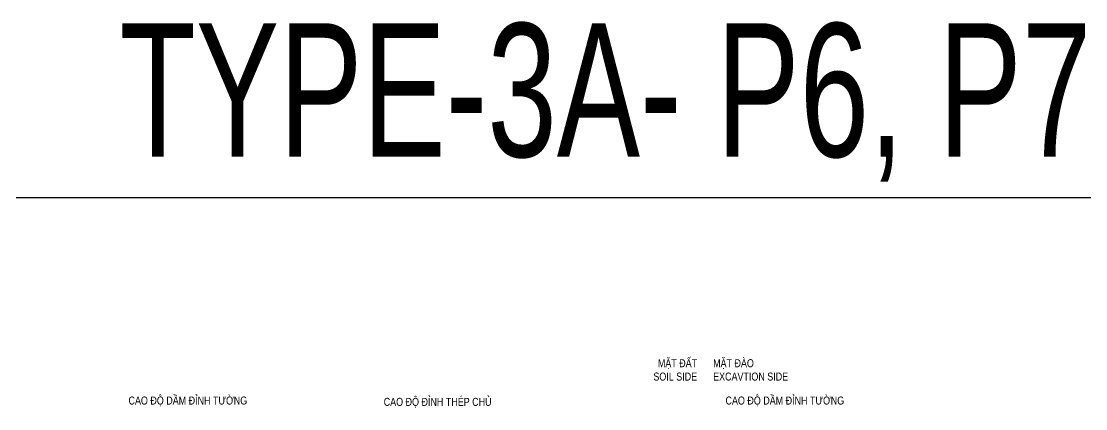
# Model space of a CAD drawing. Header units: millimetres. Extents: x 2746337 to 7547699, y -363432 to 15720.
# Drawn here: x 3281339 to 3321233, y 1214 to 15720 of the extents above; entities that cross this region are included whole.
import ezdxf
from ezdxf.enums import TextEntityAlignment as Align

# ---------------------------------------------------------------- set-up
doc = ezdxf.new("R2010")
doc.units = ezdxf.units.MM
doc.header["$LTSCALE"] = 1200
for name, color, linetype, lineweight in [('030_Label', 4, 'Continuous', 5), ('LEADER', 8, 'Continuous', 9), ('TEXTVN', 2, 'Continuous', 20)]:
    doc.layers.add(name, color=color, linetype=linetype, lineweight=lineweight)
doc.styles.add('DB_Arial', font='arial.ttf', dxfattribs={"width": 0.8})
doc.styles.add('VNROMANS', font='VHAVAN.TTF', dxfattribs={"width": 0.8})

msp = doc.modelspace()

# ---------------------------------------------------------------- linework, layer by layer
msp.add_lwpolyline([(3258917.1, 9128.3), (3352434.4, 9128.3), (3352434.4, -68024), (3258917.1, -68024)], close=True)
at = {"layer": 'LEADER', "lineweight": 20}
for points in [[(3304169.1, 2066.9, 0, 150, 0), (3304669.1, 2066.9, 0, 0, 0), (3306669.1, 2066.9, 0, 0, 0)], [(3309769.1, 2066.9, 0, 150, 0), (3309269.1, 2066.9, 0, 0, 0), (3307269.1, 2066.9, 0, 0, 0)]]:
    msp.add_lwpolyline(points, format="xyseb", dxfattribs=at)

# ---------------------------------------------------------------- texts
at = {"layer": '030_Label', "style": 'VNROMANS', "width": 0.7}
msp.add_text('type-3a- p6, p7', height=5000, dxfattribs=at).set_placement((3303232.2, 13145.4), align=Align.MIDDLE_CENTER)
at = {"layer": 'TEXTVN', "style": 'DB_Arial', "width": 0.8}
for s, p in [('MẶT ĐẤT', (3306669.1, 2766.9)), ('SOIL SIDE', (3306669.1, 2266.9))]:
    msp.add_text(s, height=300, dxfattribs=at).set_placement(p, align=Align.RIGHT)
for s, p in [('MẶT ĐÀO', (3307269.1, 2766.9)), ('EXCAVTION SIDE', (3307269.1, 2266.9)), ('CAO ĐỘ DẦM ĐỈNH TƯỜNG', (3285357.5, 1370)), ('CAO ĐỘ ĐỈNH THÉP CHỦ', (3294923, 1320)), ('CAO ĐỘ DẦM ĐỈNH TƯỜNG', (3307732.9, 1370))]:
    msp.add_text(s, height=300, dxfattribs=at).set_placement(p)

doc.saveas('drawing.dxf')
